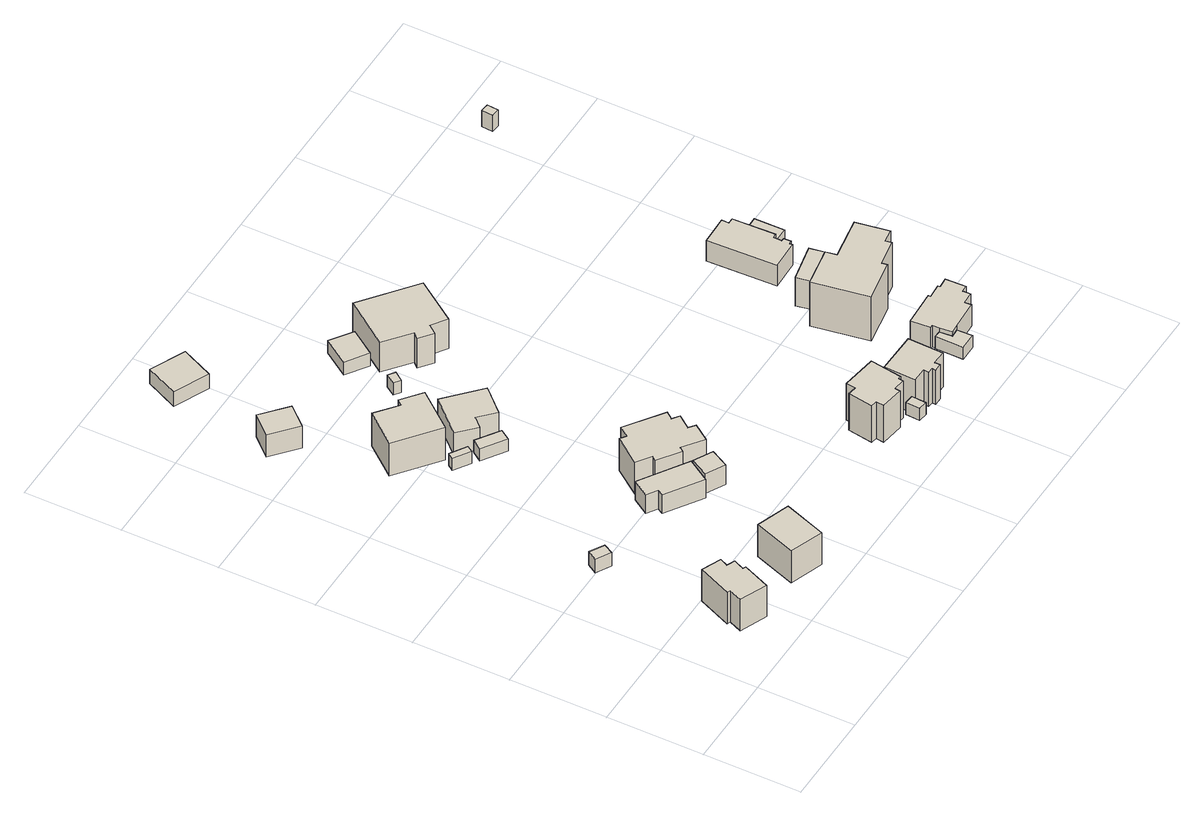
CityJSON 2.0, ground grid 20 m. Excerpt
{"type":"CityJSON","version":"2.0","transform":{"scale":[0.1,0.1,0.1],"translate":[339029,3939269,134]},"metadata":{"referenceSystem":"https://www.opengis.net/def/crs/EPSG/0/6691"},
"CityObjects":{
"building1":{"type":"Building","attributes":{"usage":"411","measuredHeight":8.7,"storeysAboveGround":2,"BuildingIDAttribute.prefecture":"14","BuildingIDAttribute.city":"14151","BuildingDetailAttribute.totalFloorArea":101.09,"BuildingDetailAttribute.buildingFootprintArea":50.55,"BuildingDetailAttribute.buildingStructureType":"601","BuildingDetailAttribute.buildingStructureOrgType":"1","BuildingDetailAttribute.orgUsage":"10","BuildingDetailAttribute.surveyYear":2015},"geometry":[{"type":"Solid","lod":"1","boundaries":[[[[0,1,2,3,4,5,6,7,8,9]],[[8,10,11,9]],[[7,12,10,8]],[[6,13,12,7]],[[5,14,13,6]],[[4,15,14,5]],[[3,16,15,4]],[[2,17,16,3]],[[1,18,17,2]],[[0,19,18,1]],[[9,11,19,0]],[[10,12,13,14,15,16,17,18,19,11]]]]}]},
"building2":{"type":"Building","attributes":{"measuredHeight":3.7,"BuildingIDAttribute.prefecture":"14","BuildingIDAttribute.city":"14151","BuildingDetailAttribute.surveyYear":2015},"geometry":[{"type":"Solid","lod":"1","boundaries":[[[[20,21,22,23]],[[22,24,25,23]],[[21,26,24,22]],[[20,27,26,21]],[[23,25,27,20]],[[24,26,27,25]]]]}]},
"building3":{"type":"Building","attributes":{"usage":"413","measuredHeight":8.3,"storeysAboveGround":2,"BuildingIDAttribute.prefecture":"14","BuildingIDAttribute.city":"14151","BuildingDetailAttribute.totalFloorArea":110.17,"BuildingDetailAttribute.buildingFootprintArea":55.09,"BuildingDetailAttribute.buildingStructureType":"601","BuildingDetailAttribute.buildingStructureOrgType":"1","BuildingDetailAttribute.orgUsage":"30","BuildingDetailAttribute.surveyYear":2015},"geometry":[{"type":"Solid","lod":"1","boundaries":[[[[28,29,30,31]],[[30,32,33,31]],[[29,34,32,30]],[[28,35,34,29]],[[31,33,35,28]],[[32,34,35,33]]]]}]},
"building4":{"type":"Building","attributes":{"usage":"411","measuredHeight":5,"storeysAboveGround":1,"BuildingIDAttribute.prefecture":"14","BuildingIDAttribute.city":"14151","BuildingDetailAttribute.totalFloorArea":52.55,"BuildingDetailAttribute.buildingFootprintArea":52.55,"BuildingDetailAttribute.buildingStructureType":"601","BuildingDetailAttribute.buildingStructureOrgType":"1","BuildingDetailAttribute.orgUsage":"10","BuildingDetailAttribute.surveyYear":2015},"geometry":[{"type":"Solid","lod":"1","boundaries":[[[[36,37,38,39,40,41]],[[40,42,43,41]],[[39,44,42,40]],[[38,45,44,39]],[[37,46,45,38]],[[36,47,46,37]],[[41,43,47,36]],[[42,44,45,46,47,43]]]]}]},
"building5":{"type":"Building","attributes":{"BuildingIDAttribute.prefecture":"14","BuildingIDAttribute.city":"14151","BuildingDetailAttribute.surveyYear":2015},"geometry":[{"type":"Solid","lod":"1","boundaries":[[[[48,49,50,51]],[[50,52,53,51]],[[49,54,52,50]],[[48,55,54,49]],[[51,53,55,48]],[[52,54,55,53]]]]}]},
"building6":{"type":"Building","attributes":{"usage":"411","measuredHeight":6.8,"storeysAboveGround":2,"BuildingIDAttribute.prefecture":"14","BuildingIDAttribute.city":"14151","BuildingDetailAttribute.totalFloorArea":50.02,"BuildingDetailAttribute.buildingFootprintArea":25.01,"BuildingDetailAttribute.buildingStructureType":"601","BuildingDetailAttribute.buildingStructureOrgType":"1","BuildingDetailAttribute.orgUsage":"10","BuildingDetailAttribute.surveyYear":2015,"BuildingLandSlideRiskAttribute.description":"1","BuildingLandSlideRiskAttribute.areaType":"1"},"geometry":[{"type":"Solid","lod":"1","boundaries":[[[[56,57,58,59]],[[58,60,61,59]],[[57,62,60,58]],[[56,63,62,57]],[[59,61,63,56]],[[60,62,63,61]]]]}]},
"building7":{"type":"Building","attributes":{"usage":"411","measuredHeight":9.4,"storeysAboveGround":2,"BuildingIDAttribute.prefecture":"14","BuildingIDAttribute.city":"14151","BuildingDetailAttribute.totalFloorArea":162.98,"BuildingDetailAttribute.buildingFootprintArea":81.49,"BuildingDetailAttribute.buildingStructureType":"601","BuildingDetailAttribute.buildingStructureOrgType":"1","BuildingDetailAttribute.orgUsage":"10","BuildingDetailAttribute.surveyYear":2015,"BuildingLandSlideRiskAttribute.description":"1","BuildingLandSlideRiskAttribute.areaType":"1"},"geometry":[{"type":"Solid","lod":"1","boundaries":[[[[64,65,66,67,68,69]],[[68,70,71,69]],[[67,72,70,68]],[[66,73,72,67]],[[65,74,73,66]],[[64,75,74,65]],[[69,71,75,64]],[[70,72,73,74,75,71]]]]}]},
"building8":{"type":"Building","attributes":{"usage":"411","measuredHeight":5.6,"storeysAboveGround":1,"BuildingIDAttribute.prefecture":"14","BuildingIDAttribute.city":"14151","BuildingDetailAttribute.totalFloorArea":16.37,"BuildingDetailAttribute.buildingFootprintArea":16.37,"BuildingDetailAttribute.buildingStructureType":"601","BuildingDetailAttribute.buildingStructureOrgType":"1","BuildingDetailAttribute.orgUsage":"10","BuildingDetailAttribute.surveyYear":2015},"geometry":[{"type":"Solid","lod":"1","boundaries":[[[[76,77,78,79]],[[78,80,81,79]],[[77,82,80,78]],[[76,83,82,77]],[[79,81,83,76]],[[80,82,83,81]]]]}]},
"building9":{"type":"Building","attributes":{"BuildingIDAttribute.prefecture":"14","BuildingIDAttribute.city":"14151","BuildingDetailAttribute.surveyYear":2015},"geometry":[{"type":"Solid","lod":"1","boundaries":[[[[84,85,86,87]],[[86,88,89,87]],[[85,90,88,86]],[[84,91,90,85]],[[87,89,91,84]],[[88,90,91,89]]]]}]},
"building10":{"type":"Building","attributes":{"usage":"411","measuredHeight":9.6,"storeysAboveGround":2,"BuildingIDAttribute.prefecture":"14","BuildingIDAttribute.city":"14151","BuildingDetailAttribute.totalFloorArea":201.29,"BuildingDetailAttribute.buildingFootprintArea":100.65,"BuildingDetailAttribute.buildingStructureType":"601","BuildingDetailAttribute.buildingStructureOrgType":"1","BuildingDetailAttribute.orgUsage":"10","BuildingDetailAttribute.surveyYear":2015},"geometry":[{"type":"Solid","lod":"1","boundaries":[[[[92,93,94,95,96,97,98,99,100,101,102,103,104,105]],[[104,106,107,105]],[[103,108,106,104]],[[102,109,108,103]],[[101,110,109,102]],[[100,111,110,101]],[[99,112,111,100]],[[98,113,112,99]],[[97,114,113,98]],[[96,115,114,97]],[[95,116,115,96]],[[94,117,116,95]],[[93,118,117,94]],[[92,119,118,93]],[[105,107,119,92]],[[106,108,109,110,111,112,113,114,115,116,117,118,119,107]]]]}]},
"building11":{"type":"Building","attributes":{"usage":"413","measuredHeight":6.1,"storeysAboveGround":1,"BuildingIDAttribute.prefecture":"14","BuildingIDAttribute.city":"14151","BuildingDetailAttribute.totalFloorArea":68.05,"BuildingDetailAttribute.buildingFootprintArea":68.05,"BuildingDetailAttribute.buildingStructureType":"601","BuildingDetailAttribute.buildingStructureOrgType":"1","BuildingDetailAttribute.orgUsage":"30","BuildingDetailAttribute.surveyYear":2015},"geometry":[{"type":"Solid","lod":"1","boundaries":[[[[120,121,122,123,124,125]],[[124,126,127,125]],[[123,128,126,124]],[[122,129,128,123]],[[121,130,129,122]],[[120,131,130,121]],[[125,127,131,120]],[[126,128,129,130,131,127]]]]}]},
"building12":{"type":"Building","attributes":{"usage":"411","measuredHeight":4.3,"storeysAboveGround":2,"BuildingIDAttribute.prefecture":"14","BuildingIDAttribute.city":"14151","BuildingDetailAttribute.totalFloorArea":86.7,"BuildingDetailAttribute.buildingFootprintArea":43.35,"BuildingDetailAttribute.buildingStructureType":"601","BuildingDetailAttribute.buildingStructureOrgType":"1","BuildingDetailAttribute.orgUsage":"10","BuildingDetailAttribute.surveyYear":2015,"BuildingLandSlideRiskAttribute.description":"1","BuildingLandSlideRiskAttribute.areaType":"1"},"geometry":[{"type":"Solid","lod":"1","boundaries":[[[[132,133,134,135]],[[134,136,137,135]],[[133,138,136,134]],[[132,139,138,133]],[[135,137,139,132]],[[136,138,139,137]]]]}]},
"building13":{"type":"Building","attributes":{"BuildingIDAttribute.prefecture":"14","BuildingIDAttribute.city":"14151","BuildingDetailAttribute.surveyYear":2015},"geometry":[{"type":"Solid","lod":"1","boundaries":[[[[140,141,142,143]],[[142,144,145,143]],[[141,146,144,142]],[[140,147,146,141]],[[143,145,147,140]],[[144,146,147,145]]]]}]},
"building14":{"type":"Building","attributes":{"usage":"411","measuredHeight":3.5,"storeysAboveGround":2,"BuildingIDAttribute.prefecture":"14","BuildingIDAttribute.city":"14151","BuildingDetailAttribute.totalFloorArea":55.43,"BuildingDetailAttribute.buildingFootprintArea":27.71,"BuildingDetailAttribute.buildingStructureType":"601","BuildingDetailAttribute.buildingStructureOrgType":"1","BuildingDetailAttribute.orgUsage":"10","BuildingDetailAttribute.surveyYear":2015},"geometry":[{"type":"Solid","lod":"1","boundaries":[[[[148,149,150,151]],[[150,152,153,151]],[[149,154,152,150]],[[148,155,154,149]],[[151,153,155,148]],[[152,154,155,153]]]]}]},
"building15":{"type":"Building","attributes":{"usage":"411","measuredHeight":10,"storeysAboveGround":2,"BuildingIDAttribute.prefecture":"14","BuildingIDAttribute.city":"14151","BuildingDetailAttribute.totalFloorArea":117.27,"BuildingDetailAttribute.buildingFootprintArea":58.63,"BuildingDetailAttribute.buildingStructureType":"601","BuildingDetailAttribute.buildingStructureOrgType":"1","BuildingDetailAttribute.orgUsage":"10","BuildingDetailAttribute.surveyYear":2015},"geometry":[{"type":"Solid","lod":"1","boundaries":[[[[156,157,158,159,160,161,162,163,164,165,166,167]],[[166,168,169,167]],[[165,170,168,166]],[[164,171,170,165]],[[163,172,171,164]],[[162,173,172,163]],[[161,174,173,162]],[[160,175,174,161]],[[159,176,175,160]],[[158,177,176,159]],[[157,178,177,158]],[[156,179,178,157]],[[167,169,179,156]],[[168,170,171,172,173,174,175,176,177,178,179,169]]]]}]},
"building16":{"type":"Building","attributes":{"BuildingIDAttribute.prefecture":"14","BuildingIDAttribute.city":"14151","BuildingDetailAttribute.surveyYear":2015},"geometry":[{"type":"Solid","lod":"1","boundaries":[[[[180,181,182,183]],[[182,184,185,183]],[[181,186,184,182]],[[180,187,186,181]],[[183,185,187,180]],[[184,186,187,185]]]]}]},
"building17":{"type":"Building","attributes":{"usage":"411","measuredHeight":8.4,"storeysAboveGround":2,"BuildingIDAttribute.prefecture":"14","BuildingIDAttribute.city":"14151","BuildingDetailAttribute.totalFloorArea":262.1,"BuildingDetailAttribute.buildingFootprintArea":131.05,"BuildingDetailAttribute.buildingStructureType":"601","BuildingDetailAttribute.buildingStructureOrgType":"1","BuildingDetailAttribute.orgUsage":"10","BuildingDetailAttribute.surveyYear":2015},"geometry":[{"type":"Solid","lod":"1","boundaries":[[[[188,189,190,191,192,193,194,195]],[[194,196,197,195]],[[193,198,196,194]],[[192,199,198,193]],[[191,200,199,192]],[[190,201,200,191]],[[189,202,201,190]],[[188,203,202,189]],[[195,197,203,188]],[[196,198,199,200,201,202,203,197]]]]}]},
"building18":{"type":"Building","attributes":{"usage":"411","measuredHeight":9.4,"storeysAboveGround":2,"BuildingIDAttribute.prefecture":"14","BuildingIDAttribute.city":"14151","BuildingDetailAttribute.totalFloorArea":105.25,"BuildingDetailAttribute.buildingFootprintArea":52.62,"BuildingDetailAttribute.buildingStructureType":"601","BuildingDetailAttribute.buildingStructureOrgType":"1","BuildingDetailAttribute.orgUsage":"10","BuildingDetailAttribute.surveyYear":2015},"geometry":[{"type":"Solid","lod":"1","boundaries":[[[[204,205,206,207,208,209,210,211,212,213]],[[212,214,215,213]],[[211,216,214,212]],[[210,217,216,211]],[[209,218,217,210]],[[208,219,218,209]],[[207,220,219,208]],[[206,221,220,207]],[[205,222,221,206]],[[204,223,222,205]],[[213,215,223,204]],[[214,216,217,218,219,220,221,222,223,215]]]]}]},
"building19":{"type":"Building","attributes":{"usage":"411","storeysAboveGround":2,"BuildingIDAttribute.prefecture":"14","BuildingIDAttribute.city":"14151","BuildingDetailAttribute.totalFloorArea":24,"BuildingDetailAttribute.buildingFootprintArea":12,"BuildingDetailAttribute.buildingStructureType":"601","BuildingDetailAttribute.buildingStructureOrgType":"1","BuildingDetailAttribute.orgUsage":"10","BuildingDetailAttribute.surveyYear":2015},"geometry":[{"type":"Solid","lod":"1","boundaries":[[[[224,225,226,227,228,229]],[[228,230,231,229]],[[227,232,230,228]],[[226,233,232,227]],[[225,234,233,226]],[[224,235,234,225]],[[229,231,235,224]],[[230,232,233,234,235,231]]]]}]},
"building20":{"type":"Building","attributes":{"usage":"411","measuredHeight":6.1,"storeysAboveGround":2,"BuildingIDAttribute.prefecture":"14","BuildingIDAttribute.city":"14151","BuildingDetailAttribute.totalFloorArea":143.68,"BuildingDetailAttribute.buildingFootprintArea":71.84,"BuildingDetailAttribute.buildingStructureType":"601","BuildingDetailAttribute.buildingStructureOrgType":"1","BuildingDetailAttribute.orgUsage":"10","BuildingDetailAttribute.surveyYear":2015},"geometry":[{"type":"Solid","lod":"1","boundaries":[[[[236,237,238,239,240,241,242,243,244,245,246,247,248,249,250,251]],[[250,252,253,251]],[[249,254,252,250]],[[248,255,254,249]],[[247,256,255,248]],[[246,257,256,247]],[[245,258,257,246]],[[244,259,258,245]],[[243,260,259,244]],[[242,261,260,243]],[[241,262,261,242]],[[240,263,262,241]],[[239,264,263,240]],[[238,265,264,239]],[[237,266,265,238]],[[236,267,266,237]],[[251,253,267,236]],[[252,254,255,256,257,258,259,260,261,262,263,264,265,266,267,253]]]]}]},
"building21":{"type":"Building","attributes":{"usage":"411","measuredHeight":12.2,"storeysAboveGround":2,"BuildingIDAttribute.prefecture":"14","BuildingIDAttribute.city":"14151","BuildingDetailAttribute.totalFloorArea":285.91,"BuildingDetailAttribute.buildingFootprintArea":142.96,"BuildingDetailAttribute.buildingStructureType":"601","BuildingDetailAttribute.buildingStructureOrgType":"1","BuildingDetailAttribute.orgUsage":"10","BuildingDetailAttribute.surveyYear":2015},"geometry":[{"type":"Solid","lod":"1","boundaries":[[[[268,269,270,271,272,273,274,275,276,277]],[[276,278,279,277]],[[275,280,278,276]],[[274,281,280,275]],[[273,282,281,274]],[[272,283,282,273]],[[271,284,283,272]],[[270,285,284,271]],[[269,286,285,270]],[[268,287,286,269]],[[277,279,287,268]],[[278,280,281,282,283,284,285,286,287,279]]]]}]},
"building22":{"type":"Building","attributes":{"usage":"411","measuredHeight":9.8,"storeysAboveGround":2,"BuildingIDAttribute.prefecture":"14","BuildingIDAttribute.city":"14151","BuildingDetailAttribute.totalFloorArea":42.41,"BuildingDetailAttribute.buildingFootprintArea":21.2,"BuildingDetailAttribute.buildingStructureType":"601","BuildingDetailAttribute.buildingStructureOrgType":"1","BuildingDetailAttribute.orgUsage":"10","BuildingDetailAttribute.surveyYear":2015},"geometry":[{"type":"Solid","lod":"1","boundaries":[[[[288,289,290,291]],[[290,292,293,291]],[[289,294,292,290]],[[288,295,294,289]],[[291,293,295,288]],[[292,294,295,293]]]]}]},
"building23":{"type":"Building","attributes":{"usage":"422","measuredHeight":5.9,"storeysAboveGround":1,"BuildingIDAttribute.prefecture":"14","BuildingIDAttribute.city":"14151","BuildingDetailAttribute.totalFloorArea":87.64,"BuildingDetailAttribute.buildingFootprintArea":87.64,"BuildingDetailAttribute.buildingStructureType":"601","BuildingDetailAttribute.buildingStructureOrgType":"1","BuildingDetailAttribute.orgUsage":"136","BuildingDetailAttribute.surveyYear":2015},"geometry":[{"type":"Solid","lod":"1","boundaries":[[[[296,297,298,299,300,301,302,303,304,305,306,307]],[[306,308,309,307]],[[305,310,308,306]],[[304,311,310,305]],[[303,312,311,304]],[[302,313,312,303]],[[301,314,313,302]],[[300,315,314,301]],[[299,316,315,300]],[[298,317,316,299]],[[297,318,317,298]],[[296,319,318,297]],[[307,309,319,296]],[[308,310,311,312,313,314,315,316,317,318,319,309]]]]}]},
"building24":{"type":"Building","attributes":{"measuredHeight":3.6,"BuildingIDAttribute.prefecture":"14","BuildingIDAttribute.city":"14151","BuildingDetailAttribute.surveyYear":2015},"geometry":[{"type":"Solid","lod":"1","boundaries":[[[[320,321,322,323]],[[322,324,325,323]],[[321,326,324,322]],[[320,327,326,321]],[[323,325,327,320]],[[324,326,327,325]]]]}]},
"building25":{"type":"Building","attributes":{"measuredHeight":4.3,"BuildingIDAttribute.prefecture":"14","BuildingIDAttribute.city":"14151","BuildingDetailAttribute.surveyYear":2015},"geometry":[{"type":"Solid","lod":"1","boundaries":[[[[328,329,330,331]],[[330,332,333,331]],[[329,334,332,330]],[[328,335,334,329]],[[331,333,335,328]],[[332,334,335,333]]]]}]}
},
"vertices":[
[80,69,126],[56,13,126],[1,36,126],[12,63,126],[5,66,126],[35,135,126],[75,118,126],[67,101,126],[84,94,126],[74,72,126],[84,94,204],[74,72,204],[67,101,204],[75,118,204],[35,135,204],[5,66,204],[12,63,204],[1,36,204],[56,13,204],[80,69,204],
[24,348,106],[36,368,106],[65,351,106],[54,331,106],[65,351,139],[54,331,139],[36,368,139],[24,348,139],
[168,25,111],[199,111,111],[268,87,111],[237,0,111],[268,87,190],[237,0,190],[199,111,190],[168,25,190],
[228,324,94],[235,336,94],[214,350,94],[236,384,94],[331,322,94],[302,276,94],[331,322,140],[302,276,140],[236,384,140],[214,350,140],[235,336,140],[228,324,140],
[156,716,79],[164,728,79],[197,707,79],[189,695,79],[197,707,109],[189,695,109],[164,728,109],[156,716,109],
[38,1034,63],[75,1075,63],[126,1030,63],[90,989,63],[126,1030,118],[90,989,118],[75,1075,118],[38,1034,118],
[187,748,64],[102,816,64],[155,882,64],[200,846,64],[209,857,64],[249,825,64],[209,857,145],[249,825,145],[200,846,145],[155,882,145],[102,816,145],[187,748,145],
[319,286,86],[338,323,86],[377,302,86],[357,265,86],[377,302,135],[357,265,135],[338,323,135],[319,286,135],
[202,685,79],[216,706,79],[263,674,79],[249,653,79],[263,674,109],[249,653,109],[216,706,109],[202,685,109],
[403,385,84],[383,358,84],[396,348,84],[372,314,84],[331,344,84],[324,335,84],[280,367,84],[287,376,84],[258,397,84],[298,452,84],[310,443,84],[325,464,84],[400,410,84],[389,395,84],[400,410,163],[389,395,163],[325,464,163],[310,443,163],[298,452,163],[258,397,163],[287,376,163],[280,367,163],[324,335,163],[331,344,163],[372,314,163],[396,348,163],[383,358,163],[403,385,163],
[289,695,67],[257,725,67],[239,706,67],[203,740,67],[266,808,67],[335,744,67],[266,808,122],[335,744,122],[203,740,122],[239,706,122],[257,725,122],[289,695,122],
[75,1245,59],[106,1312,59],[178,1279,59],[147,1212,59],[178,1279,95],[147,1212,95],[106,1312,95],[75,1245,95],
[293,915,60],[306,934,60],[320,924,60],[306,905,60],[320,924,90],[306,905,90],[306,934,90],[293,915,90],
[303,1022,51],[339,1075,51],[383,1044,51],[347,992,51],[383,1044,83],[347,992,83],[339,1075,83],[303,1022,83],
[678,88,74],[676,77,74],[652,81,74],[651,70,74],[603,77,74],[605,93,74],[592,95,74],[600,147,74],[618,144,74],[621,164,74],[694,153,74],[684,87,74],[694,153,165],[684,87,165],[621,164,165],[618,144,165],[600,147,165],[592,95,165],[605,93,165],[603,77,165],[651,70,165],[652,81,165],[676,77,165],[678,88,165],
[672,41,87],[674,71,87],[693,69,87],[691,39,87],[693,69,117],[691,39,117],[674,71,117],[672,41,117],
[424,912,52],[410,894,52],[383,915,52],[393,927,52],[341,969,52],[407,1062,52],[515,977,52],[455,891,52],[515,977,125],[455,891,125],[407,1062,125],[341,969,125],[393,927,125],[383,915,125],[410,894,125],[424,912,125],
[756,57,69],[756,46,69],[739,46,69],[740,53,69],[728,54,69],[729,65,69],[699,66,69],[701,131,69],[787,129,69],[785,56,69],[787,129,154],[785,56,154],[701,131,154],[699,66,154],[729,65,154],[728,54,154],[740,53,154],[739,46,154],[756,46,154],[756,57,154],
[912,66,57],[877,66,57],[877,124,57],[891,123,57],[893,97,57],[911,98,57],[893,97,87],[911,98,87],[891,123,87],[877,124,87],[877,66,87],[912,66,87],
[995,133,44],[996,117,44],[971,116,44],[972,102,44],[911,98,44],[893,97,44],[891,123,44],[890,137,44],[884,137,44],[881,178,44],[955,182,44],[955,177,44],[985,179,44],[986,174,44],[1007,176,44],[1009,134,44],[1007,176,97],[1009,134,97],[986,174,97],[985,179,97],[955,177,97],[955,182,97],[881,178,97],[884,137,97],[890,137,97],[891,123,97],[893,97,97],[911,98,97],[972,102,97],[971,116,97],[996,117,97],[995,133,97],
[1007,299,25],[1009,286,25],[953,276,25],[955,265,25],[867,250,25],[847,366,25],[929,380,25],[933,357,25],[1022,372,25],[1034,303,25],[1022,372,135],[1034,303,135],[933,357,135],[929,380,135],[847,366,135],[867,250,135],[955,265,135],[953,276,135],[1009,286,135],[1007,299,135],
[959,397,32],[880,380,32],[874,411,32],[953,427,32],[874,411,102],[953,427,102],[880,380,102],[959,397,102],
[982,601,19],[985,513,19],[976,512,19],[976,495,19],[982,495,19],[983,480,19],[976,479,19],[976,473,19],[915,471,19],[910,614,19],[970,616,19],[970,601,19],[970,616,70],[970,601,70],[910,614,70],[915,471,70],[976,473,70],[976,479,70],[983,480,70],[982,495,70],[976,495,70],[976,512,70],[985,513,70],[982,601,70],
[1019,576,19],[1020,514,19],[992,514,19],[991,575,19],[992,514,51],[991,575,51],[1020,514,51],[1019,576,51],
[1051,1121,1],[1033,1123,1],[1035,1147,1],[1053,1145,1],[1035,1147,41],[1053,1145,41],[1033,1123,41],[1051,1121,41]
]}
